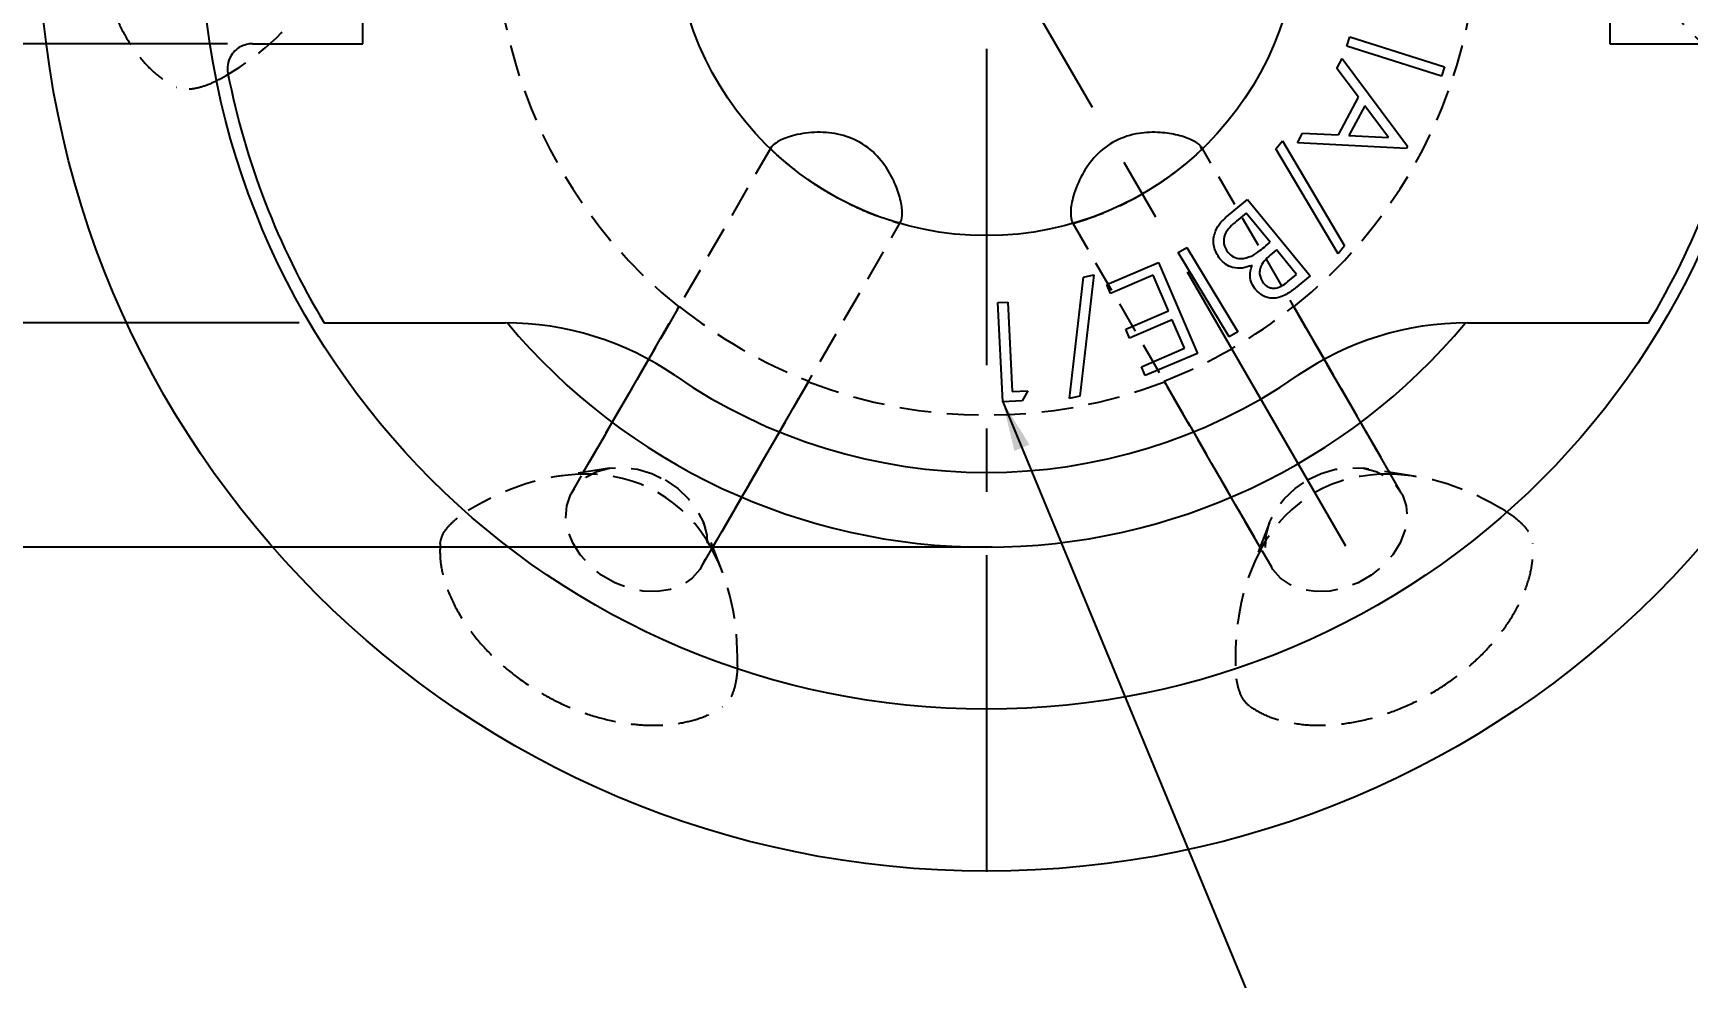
# Model space of a CAD drawing. Header units: millimetres. Extents: x 8 to 412, y 8 to 289.
# Drawn here: x 58.2 to 124.5, y 90.2 to 128.1 of the extents above; entities that cross this region are included whole.
import ezdxf

# ---------------------------------------------------------------- set-up
doc = ezdxf.new("R2010")
doc.units = ezdxf.units.MM
doc.linetypes.add('CENTERX2', pattern=[20.32, 12.7, -2.54, 2.54, -2.54])
doc.linetypes.add('HIDDEN', pattern=[1.905, 1.27, -0.635])
for name, color, linetype in [('CENTERLINE', 4, 'CENTERX2'), ('DIMENSIONS', 2, 'Continuous'), ('HIDDEN', 3, 'HIDDEN'), ('TEXT', 2, 'Continuous')]:
    doc.layers.add(name, color=color, linetype=linetype)
doc.layers.add('OUTLINE', color=7, linetype='Continuous', lineweight=25)
doc.styles.add('SLDTEXTSTYLE0', font='TXT', dxfattribs={"width": 0.75})
doc.dimstyles.new('SLDDIMSTYLE0', dxfattribs={"dimtxt": 3.5, "dimasz": 2, "dimexe": 0, "dimexo": 0.0625, "dimgap": 0.875, "dimtad": 1, "dimrnd": 1e-09, "dimzin": 12, "dimdsep": 46, "dimtxsty": 'SLDTEXTSTYLE0', "dimsah": 1, "dimcen": 0.09, "dimadec": 0, "dimazin": 3, "dimtfac": 1, "dimtofl": 0, "dimtmove": 0, "dimatfit": 3, "dimfxl": 0, "dimfrac": 2, "dimtolj": 1, "dimtzin": 12, "dimarcsym": 0})
doc.dimstyles.new('SLDDIMSTYLE3', dxfattribs={"dimtxt": 3.5, "dimasz": 2, "dimexe": 0, "dimexo": 0.0625, "dimgap": 0.875, "dimtad": 1, "dimrnd": 1e-09, "dimzin": 12, "dimdsep": 46, "dimtxsty": 'SLDTEXTSTYLE0', "dimsah": 1, "dimcen": 0.09, "dimadec": 0, "dimazin": 3, "dimtol": 1, "dimtp": 0.05, "dimtm": 0.05, "dimtfac": 1, "dimtofl": 0, "dimtmove": 0, "dimatfit": 3, "dimfxl": 0, "dimfrac": 2, "dimtolj": 1, "dimarcsym": 0})
doc.dimstyles.new('SLDDIMSTYLE4', dxfattribs={"dimtxt": 0.18, "dimasz": 2, "dimexe": 0, "dimexo": 0.0625, "dimgap": 0, "dimtad": 0, "dimtih": 1, "dimtoh": 1, "dimdec": 0, "dimrnd": 1e-09, "dimzin": 0, "dimdsep": 46, "dimtxsty": 'Standard', "dimsah": 1, "dimcen": 0.09, "dimadec": 0, "dimazin": 0, "dimtfac": 2, "dimtdec": 0, "dimtofl": 0, "dimtmove": 0, "dimatfit": 3, "dimfxl": 0, "dimfrac": 2, "dimtolj": 1, "dimtzin": 0, "dimarcsym": 0})

# ---------------------------------------------------------------- blocks, each defined once
blk = doc.blocks.new('_D')
at = {"layer": 'DIMENSIONS'}
for p, q in [((68.84, 148.463), (25.892, 148.463)), ((27.892, 148.463), (27.892, 116.463)), ((68.84, 116.463), (25.892, 116.463))]:
    blk.add_line(p, q, dxfattribs=at)
for points in [[(27.892, 148.463), (27.392, 146.463), (28.392, 146.463)], [(27.892, 116.463), (28.392, 118.463), (27.392, 118.463)]]:
    blk.add_solid(points, dxfattribs=at)
at = {"layer": 'DIMENSIONS', "insert": (23.381, 129.878), "char_height": 3.5, "attachment_point": 1, "rotation": 90, "style": 'SLDTEXTSTYLE0'}
blk.add_mtext('32', dxfattribs=at)
blk = doc.blocks.new('_D_3')
at = {"layer": 'DIMENSIONS'}
for p, q in [((95.392, 157.463), (17.892, 157.463)), ((19.892, 107.463), (19.892, 157.463)), ((96.625, 107.463), (17.892, 107.463))]:
    blk.add_line(p, q, dxfattribs=at)
for points in [[(19.892, 157.463), (19.392, 155.463), (20.392, 155.463)], [(19.892, 107.463), (20.392, 109.463), (19.392, 109.463)]]:
    blk.add_solid(points, dxfattribs=at)
at = {"layer": 'DIMENSIONS', "attachment_point": 1, "rotation": 90, "style": 'SLDTEXTSTYLE0'}
for s, insert, char_height in [('±0,05', (16.393, 134.37), 2.5), ('50', (15.381, 127.909), 3.5), ('%%c', (15.381, 122.631), 3.5)]:
    blk.add_mtext(s, dxfattribs=dict(at, insert=insert, char_height=char_height))
blk = doc.blocks.new('_D_4')
at = {"layer": 'DIMENSIONS'}
for p, q in [((65.958, 137.263), (33.296, 137.263)), ((35.296, 137.263), (35.296, 127.663)), ((65.958, 127.663), (33.296, 127.663))]:
    blk.add_line(p, q, dxfattribs=at)
for points in [[(35.296, 137.263), (34.796, 135.263), (35.796, 135.263)], [(35.296, 127.663), (35.796, 129.663), (34.796, 129.663)]]:
    blk.add_solid(points, dxfattribs=at)
at = {"layer": 'DIMENSIONS', "attachment_point": 1, "rotation": 90, "style": 'SLDTEXTSTYLE0'}
for s, insert, char_height in [('±0,05', (31.797, 132.378), 2.5), ('9,6', (30.785, 124.624), 3.5)]:
    blk.add_mtext(s, dxfattribs=dict(at, insert=insert, char_height=char_height))
blk = doc.blocks.new('SW_CENTERMARKSYMBOL_0')
at = {"layer": 'CENTERLINE', "color": 0}
blk.add_line((0, -5), (0, -40.5), dxfattribs=at)

msp = doc.modelspace()

# ---------------------------------------------------------------- linework, layer by layer
at = {"layer": 'CENTERLINE'}
msp.add_line((110.80249, 107.50433), (81.86571, 157.6243), dxfattribs=at)
at = {"layer": 'HIDDEN'}
for p, q in [((87.76807, 123.52584), (79.769, 109.67104)), ((105.03399, 123.43177), (104.97795, 123.57066)), ((113.01564, 109.67104), (105.01514, 123.52832)), ((84.96515, 106.67104), (92.96566, 120.52832)), ((92.89147, 120.46372), (92.98373, 120.58169)), ((99.82042, 120.52584), (107.81949, 106.67104)), ((80.18261, 110.38742), (84.05913, 117.10176)), ((84.07399, 117.1275), (80.18637, 110.39394)), ((84.05913, 117.10176), (84.07399, 117.1275)), ((108.72552, 117.10176), (108.71065, 117.1275)), ((108.71065, 117.1275), (112.59827, 110.39394)), ((112.60204, 110.38742), (108.72552, 117.10176)), ((85.37876, 107.38742), (89.25528, 114.10176)), ((89.27014, 114.1275), (85.38252, 107.39394)), ((89.25528, 114.10176), (89.27014, 114.1275)), ((103.5145, 114.1275), (107.40212, 107.39394)), ((103.52936, 114.10176), (103.5145, 114.1275)), ((107.40589, 107.38742), (103.52936, 114.10176)), ((81.2724, 110.62893), (79.17023, 110.29843)), ((80.18637, 110.39394), (80.18261, 110.38742)), ((113.61441, 110.29843), (111.51225, 110.62893)), ((112.59827, 110.39394), (112.60204, 110.38742)), ((85.80788, 106.46618), (85.04301, 108.45196)), ((107.74163, 108.45196), (106.97677, 106.46618)), ((85.38252, 107.39394), (85.37876, 107.38742)), ((107.40212, 107.39394), (107.40589, 107.38742))]:
    msp.add_line(p, q, dxfattribs=at)
at = {"layer": 'HIDDEN', "flags": 128}
for points in [[(83.51615, 110.16128), (84.01561, 109.81859), (84.44759, 109.40846), (84.79439, 108.94766), (85.04181, 108.45506), (85.17974, 107.95084), (85.20251, 107.45563), (85.1092, 106.98972), (84.90362, 106.57216), (84.5942, 106.22007), (84.1936, 105.94784), (83.71822, 105.76664), (83.18753, 105.68387), (82.62325, 105.70293), (82.04848, 105.82303), (81.48675, 106.03926), (80.96106, 106.34276), (80.49294, 106.72112), (80.10155, 107.15883), (79.8029, 107.63799), (79.60923, 108.13896), (79.52847, 108.64126), (79.56392, 109.1243), (79.71414, 109.56831), (79.97296, 109.95512), (80.32981, 110.26889), (80.77005, 110.49677), (81.27568, 110.62944), (81.82599, 110.66146), (82.39846, 110.59152), (82.96964, 110.42249), (83.51615, 110.16128)], [(109.2685, 110.16128), (109.81501, 110.42249), (110.38619, 110.59152), (110.95865, 110.66146), (111.50896, 110.62944), (112.01459, 110.49677), (112.45484, 110.26889), (112.81168, 109.95512), (113.07051, 109.56831), (113.22072, 109.1243), (113.25617, 108.64126), (113.17541, 108.13896), (112.98175, 107.63799), (112.6831, 107.15883), (112.2917, 106.72112), (111.82358, 106.34276), (111.29789, 106.03926), (110.73617, 105.82303), (110.1614, 105.70293), (109.59711, 105.68387), (109.06642, 105.76664), (108.59104, 105.94784), (108.19044, 106.22007), (107.88102, 106.57216), (107.67545, 106.98972), (107.58214, 107.45563), (107.60491, 107.95084), (107.74283, 108.45506), (107.99026, 108.94766), (108.33706, 109.40846), (108.76903, 109.81859), (109.2685, 110.16128)]]:
    msp.add_lwpolyline(points, dxfattribs=at)
at = {"layer": 'HIDDEN'}
for radius, start, end in [(19.7, 188.7593263, 231.2406737), (19.7, 308.7593263, 351.2406737), (19.67063, 231.2274905, 248.7725095), (19.67063, 291.2274905, 308.7725095), (19.7, 248.7593263, 291.2406737)]:
    msp.add_arc((96.39232, 132.46347), radius, start, end, dxfattribs=at)
for centre, major_axis, start_param, end_param in [((58.02361, 132.46347), (-12.01087, 0), 2.25574646, 2.75966032), ((134.76104, 132.46347), (12.01087, 0), 3.52352498, 4.02743885), ((77.20796, 99.23519), (-6.00543, -10.40171), 3.52352498, 4.02743885), ((77.28106, 99.3618), (-5.94115, -10.29038), 2.75531091, 3.5278744), ((115.50359, 99.3618), (5.94115, -10.29038), 2.75531091, 3.5278744), ((115.57668, 99.23519), (6.00543, -10.40171), 2.25574646, 2.75966032), ((77.20796, 99.23519), (-6.00543, -10.40171), 2.25574646, 2.75966032), ((115.57668, 99.23519), (6.00543, -10.40171), 3.52352498, 4.02743885)]:
    msp.add_ellipse(centre, major_axis=major_axis, ratio=0.67014833, start_param=start_param, end_param=end_param, dxfattribs=at)
for points, knots in [([(63.91796, 139.0085), (63.72256, 138.90282), (63.33181, 138.69148), (62.72929, 138.16104), (62.13661, 137.43529), (61.60663, 136.51723), (61.19541, 135.48397), (60.91359, 134.40775), (60.76108, 133.29375), (60.72963, 132.19201), (60.81918, 131.1101), (61.01567, 130.07612), (61.31627, 129.10945), (61.70751, 128.22231), (62.17916, 127.44262), (62.71876, 126.78065), (63.30498, 126.25203), (63.71361, 126.02966), (63.91796, 125.91845)], [0, 0, 0, 0, 0.060736907, 0.121454759, 0.192709311, 0.263928894, 0.328948439, 0.393951404, 0.454645647, 0.515336255, 0.574189607, 0.633048162, 0.692050193, 0.751064593, 0.812019611, 0.872993616, 0.936485407, 1, 1, 1, 1]), ([(65.62209, 126.22987), (65.57466, 126.20454), (65.35309, 126.0862), (64.9389, 125.91356), (64.43511, 125.81395), (64.10378, 125.84311), (63.95974, 125.90151), (63.91796, 125.91845)], [0, 0, 0, 0, 0.07583518, 0.35420753, 0.63341763, 0.89366274, 1, 1, 1, 1]), ([(87.81429, 123.57841), (87.77371, 123.52264), (87.72734, 123.45893), (87.74807, 123.43479), (87.75066, 123.43177)], [0, 0, 0, 0, 0.875139, 1, 1, 1, 1]), ([(87.75066, 123.43177), (87.7751, 123.40832), (87.82397, 123.36143), (88.02287, 123.177), (88.38493, 122.85662), (89.00895, 122.36516), (89.74692, 121.86273), (90.51684, 121.4204), (91.21568, 121.07827), (91.90327, 120.78991), (92.41148, 120.61202), (92.72671, 120.51196), (92.84762, 120.47656), (92.88405, 120.4659), (92.89147, 120.46372)], [0, 0, 0, 0, 0.07455224, 0.14902703, 0.26804481, 0.36419737, 0.46098725, 0.54327852, 0.62016692, 0.70118657, 0.81723487, 0.89818011, 0.97925533, 1, 1, 1, 1]), ([(99.89317, 120.46372), (99.92571, 120.47316), (99.99075, 120.49204), (100.24992, 120.57208), (100.70841, 120.72544), (101.44603, 121.02013), (102.25013, 121.40802), (103.01816, 121.85362), (103.66387, 122.28777), (104.2574, 122.73906), (104.66556, 123.09024), (104.90983, 123.31321), (105.00094, 123.40022), (105.02839, 123.42643), (105.03399, 123.43177)], [0, 0, 0, 0, 0.07455224, 0.14902704, 0.26804479, 0.36419737, 0.46098721, 0.5432785, 0.62016694, 0.70118657, 0.81723486, 0.89818012, 0.97925534, 1, 1, 1, 1]), ([(99.798, 120.59214), (99.826, 120.52912), (99.858, 120.45711), (99.88927, 120.46299), (99.89317, 120.46372)], [0, 0, 0, 0, 0.87513905, 1, 1, 1, 1]), ([(74.48698, 107.61237), (74.51233, 107.73131), (74.56312, 107.96962), (74.8544, 108.35865), (75.2253, 108.68631), (75.49508, 108.8595), (75.60875, 108.93247)], [0, 0, 0, 0, 0.27411712, 0.54921503, 0.81007161, 1, 1, 1, 1]), ([(117.17589, 108.93247), (117.22155, 108.90406), (117.43482, 108.77135), (117.79143, 108.49897), (118.12958, 108.11247), (118.27, 107.81096), (118.29144, 107.65702), (118.29766, 107.61237)], [0, 0, 0, 0, 0.07583561, 0.35420684, 0.63341826, 0.89366345, 1, 1, 1, 1]), ([(74.48698, 107.61237), (74.48081, 107.3903), (74.46845, 106.94624), (74.62657, 106.15922), (74.95874, 105.28306), (75.48882, 104.36506), (76.17804, 103.4923), (76.96917, 102.71012), (77.85767, 102.02105), (78.79608, 101.44295), (79.77781, 100.97954), (80.77151, 100.63272), (81.75897, 100.40971), (82.72288, 100.30496), (83.63393, 100.32358), (84.47701, 100.45991), (85.22792, 100.70327), (85.62482, 100.94597), (85.8233, 101.06734)], [0, 0, 0, 0, 0.06073695, 0.12145478, 0.19270937, 0.26392893, 0.32894851, 0.39395135, 0.45464558, 0.51533627, 0.57418961, 0.63304809, 0.69205014, 0.75106459, 0.81201957, 0.87299358, 0.93648532, 1, 1, 1, 1]), ([(106.96134, 101.06734), (107.15057, 100.95096), (107.52897, 100.71823), (108.2896, 100.46165), (109.21446, 100.31124), (110.27451, 100.31131), (111.37495, 100.47181), (112.4479, 100.76585), (113.48891, 101.19078), (114.45877, 101.71441), (115.35096, 102.33292), (116.14815, 103.02007), (116.83502, 103.76374), (117.40769, 104.54613), (117.84709, 105.34443), (118.15057, 106.14273), (118.31526, 106.91472), (118.30353, 107.37979), (118.29766, 107.61237)], [0, 0, 0, 0, 0.06073701, 0.12145478, 0.1927094, 0.26392893, 0.3289485, 0.39395142, 0.45464567, 0.51533626, 0.57418961, 0.6330482, 0.69205018, 0.75106464, 0.81201958, 0.87299362, 0.93648539, 1, 1, 1, 1]), ([(86.40566, 102.69887), (86.40389, 102.64512), (86.39559, 102.39407), (86.33801, 101.94905), (86.17237, 101.46295), (85.98146, 101.1906), (85.85886, 101.09506), (85.8233, 101.06734)], [0, 0, 0, 0, 0.07583562, 0.35420716, 0.63341802, 0.89366327, 1, 1, 1, 1]), ([(106.96134, 101.06734), (106.87101, 101.14877), (106.69003, 101.3119), (106.49875, 101.75868), (106.40043, 102.24371), (106.38534, 102.56395), (106.37898, 102.69887)], [0, 0, 0, 0, 0.27411658, 0.54921564, 0.81007144, 1, 1, 1, 1])]:
    msp.add_open_spline(points, degree=3, knots=knots, dxfattribs=at)
at = {"layer": 'OUTLINE'}
for p, q in [((71.39232, 127.66347), (71.39232, 137.26347)), ((121.39232, 137.26347), (121.39232, 127.66347)), ((66.95833, 127.66347), (71.39232, 127.66347)), ((110.84505, 127.5673), (110.96605, 127.9463)), ((114.63912, 126.35736), (110.84505, 127.5673)), ((110.96605, 127.9463), (114.76012, 126.73637)), ((121.39232, 127.66347), (125.82632, 127.66347)), ((110.44703, 126.67454), (110.65457, 127.06477)), ((110.65457, 127.06477), (113.27476, 123.55034)), ((111.30761, 125.51509), (110.44703, 126.67454)), ((114.76012, 126.73637), (114.63912, 126.35736)), ((110.50553, 124.00707), (111.30761, 125.51509)), ((111.56162, 125.17855), (110.9254, 123.98224)), ((112.50953, 123.90291), (111.56162, 125.17855)), ((107.99509, 123.4448), (108.25952, 123.76291)), ((110.49189, 119.22925), (107.99509, 123.4448)), ((108.25952, 123.76291), (110.75711, 119.54896)), ((108.8621, 123.69377), (109.06242, 124.06958)), ((113.22908, 123.46461), (108.8621, 123.69377)), ((109.06242, 124.06958), (110.50553, 124.00707)), ((110.9254, 123.98224), (112.50953, 123.90291)), ((113.27476, 123.55034), (113.22908, 123.46461)), ((106.02439, 120.72304), (106.86414, 121.41295)), ((106.81125, 120.86727), (106.43305, 120.55718)), ((107.77359, 119.6958), (106.81125, 120.86727)), ((106.86414, 121.41295), (109.37535, 118.35605)), ((104.0875, 119.28987), (104.42644, 119.49419)), ((104.42644, 119.49419), (106.47051, 116.10557)), ((107.60132, 119.55477), (107.77359, 119.6958)), ((110.75711, 119.54896), (110.49189, 119.22925)), ((101.21607, 117.99912), (103.29059, 118.88774)), ((103.29059, 118.88774), (104.85309, 115.24111)), ((106.13157, 115.90125), (104.0875, 119.28987)), ((108.0268, 119.38811), (107.85212, 119.24468)), ((108.83048, 118.40894), (108.0268, 119.38811)), ((99.73013, 113.43429), (100.29183, 118.29807)), ((100.69408, 118.39182), (100.13478, 113.52804)), ((100.29183, 118.29807), (100.69408, 118.39182)), ((103.07985, 118.37172), (101.36992, 117.63935)), ((103.69284, 116.94143), (103.07985, 118.37172)), ((108.47712, 118.11888), (108.83048, 118.40894)), ((109.37535, 118.35605), (108.77279, 117.86086)), ((101.36992, 117.63935), (101.21607, 117.99912)), ((96.85377, 117.27782), (97.2488, 117.29705)), ((97.04848, 113.29945), (96.85377, 117.27782)), ((97.2488, 117.29705), (97.42428, 113.70811)), ((101.9829, 116.20906), (103.69284, 116.94143)), ((71.01517, 116.46347), (77.10502, 116.46347)), ((102.13595, 115.85249), (101.9829, 116.20906)), ((103.84588, 116.58486), (102.13595, 115.85249)), ((104.33466, 115.44464), (103.84588, 116.58486)), ((115.67962, 116.46347), (121.76948, 116.46347)), ((106.47051, 116.10557), (106.13157, 115.90125)), ((102.6095, 114.70585), (104.33466, 115.44464)), ((104.85309, 115.24111), (102.76335, 114.34608)), ((102.76335, 114.34608), (102.6095, 114.70585)), ((97.42428, 113.70811), (98.04928, 113.73855)), ((98.04928, 113.73855), (97.83053, 113.33711)), ((100.13478, 113.52804), (99.73013, 113.43429)), ((97.83053, 113.33711), (97.04848, 113.29945))]:
    msp.add_line(p, q, dxfattribs=at)
for radius in [38, 31.5, 12.5]:
    msp.add_circle((96.39232, 132.46347), radius, dxfattribs=at)
for centre, radius, start, end in [((66.95833, 126.66347), 1, 90, 100.1924041), ((96.39232, 132.46347), 31, 191.147378, 211.072951), ((96.39232, 132.46347), 31, 328.927049, 348.852622), ((77.10502, 104.46347), 12, 55.4396782, 90), ((96.39232, 132.46347), 25, 219.7925784, 320.2074216), ((115.67962, 104.46347), 12, 90, 124.5603218), ((96.39232, 132.46347), 22, 235.4396782, 304.5603218)]:
    msp.add_arc(centre, radius, start, end, dxfattribs=at)
for points, knots in [([(66.78137, 127.64769), (66.69453, 127.62478), (66.52127, 127.57907), (66.282, 127.41783), (66.0678, 127.16558), (65.94972, 126.83009), (65.95447, 126.58642), (65.9769, 126.47164), (65.97719, 126.47014)], [0, 0, 0, 0, 0.139535933, 0.278403325, 0.474152798, 0.743083014, 0.99664394, 1, 1, 1, 1]), ([(92.98373, 120.58169), (93.00257, 120.7005), (93.03853, 120.92732), (92.92276, 121.56392), (92.64972, 122.272), (92.18428, 123.02487), (91.47405, 123.68474), (90.55597, 124.05779), (89.58152, 124.14399), (88.7018, 124.0207), (88.06802, 123.78289), (87.89536, 123.64375), (87.81429, 123.57841)], [0, 0, 0, 0, 0.10144107, 0.19365861, 0.28162029, 0.37847204, 0.48938295, 0.59632231, 0.69999171, 0.81253441, 0.91196918, 1, 1, 1, 1]), ([(104.97795, 123.57066), (104.88448, 123.64638), (104.70603, 123.79093), (104.09684, 124.00896), (103.3471, 124.12655), (102.46238, 124.0999), (101.53579, 123.81476), (100.75368, 123.20621), (100.1918, 122.4054), (99.85872, 121.5819), (99.74778, 120.91413), (99.78195, 120.69503), (99.798, 120.59214)], [0, 0, 0, 0, 0.10144109, 0.19365856, 0.28162026, 0.37847207, 0.48938292, 0.59632236, 0.69999169, 0.81253441, 0.9119692, 1, 1, 1, 1]), ([(105.75356, 119.03154), (105.65795, 119.18563), (105.46661, 119.49401), (105.50562, 120.0176), (105.71207, 120.43593), (105.9202, 120.62726), (106.02439, 120.72304)], [0, 0, 0, 0, 0.27915517, 0.55865173, 0.77906226, 1, 1, 1, 1]), ([(106.43305, 120.55718), (106.33896, 120.47711), (106.15138, 120.31748), (105.92714, 120.01506), (105.88007, 119.62364), (106.00463, 119.40727), (106.06686, 119.29916)], [0, 0, 0, 0, 0.25168496, 0.50182919, 0.75109433, 1, 1, 1, 1]), ([(107.0284, 119.14612), (107.14024, 119.21549), (107.34007, 119.33943), (107.52145, 119.48894), (107.60132, 119.55477)], [0, 0, 0, 0, 0.55970153, 1, 1, 1, 1]), ([(107.04282, 118.76791), (106.91684, 118.72465), (106.66548, 118.63833), (106.28799, 118.66482), (105.97155, 118.80624), (105.82622, 118.95643), (105.75356, 119.03154)], [0, 0, 0, 0, 0.280578197, 0.559819724, 0.779896838, 1, 1, 1, 1]), ([(106.06686, 119.29916), (106.13819, 119.23025), (106.28088, 119.09238), (106.63989, 119.00807), (106.88119, 119.09381), (107.0284, 119.14612)], [0, 0, 0, 0, 0.28044047, 0.5610267, 1, 1, 1, 1]), ([(107.85212, 119.24468), (107.7636, 119.16937), (107.58701, 119.01913), (107.40227, 118.78335), (107.34408, 118.55584), (107.34466, 118.31897), (107.43531, 118.16603), (107.49555, 118.06439)], [0, 0, 0, 0, 0.25112014, 0.50094022, 0.62633486, 0.75167895, 1, 1, 1, 1]), ([(107.17744, 117.80317), (107.12277, 117.88198), (107.01346, 118.03957), (106.93264, 118.38252), (107.00108, 118.6219), (107.04282, 118.76791)], [0, 0, 0, 0, 0.28068496, 0.56126585, 1, 1, 1, 1]), ([(107.49555, 118.06439), (107.56298, 117.99801), (107.66435, 117.89824), (107.84835, 117.85287), (108.03565, 117.8559), (108.25561, 117.95013), (108.4032, 118.06256), (108.47712, 118.11888)], [0, 0, 0, 0, 0.24880694, 0.37398966, 0.49922845, 0.74917529, 1, 1, 1, 1]), ([(108.77279, 117.86086), (108.63954, 117.75618), (108.37428, 117.54778), (107.90482, 117.41303), (107.46625, 117.52513), (107.27372, 117.71048), (107.17744, 117.80317)], [0, 0, 0, 0, 0.281369543, 0.560100562, 0.780026213, 1, 1, 1, 1]), ([(69.84049, 116.46347), (69.84623, 116.46347), (69.85942, 116.46347), (69.96662, 116.46347), (70.16001, 116.46347), (70.44771, 116.46347), (70.76395, 116.46347), (70.95534, 116.46347), (71.01517, 116.46347)], [0, 0, 0, 0, 0.13066133, 0.30015686, 0.43118355, 0.66346011, 0.89479392, 1, 1, 1, 1]), ([(121.76948, 116.46347), (121.8975, 116.46347), (122.18008, 116.46347), (122.5459, 116.46347), (122.81274, 116.46347), (122.93063, 116.46347), (122.94082, 116.46347), (122.94416, 116.46347)], [0, 0, 0, 0, 0.224911131, 0.496453424, 0.698373137, 0.90120773, 1, 1, 1, 1])]:
    msp.add_open_spline(points, degree=3, knots=knots, dxfattribs=at)

# ---------------------------------------------------------------- block references
at = {"layer": 'CENTERLINE'}
msp.add_blockref('SW_CENTERMARKSYMBOL_0', (96.39232, 132.46347), dxfattribs=at)

# ---------------------------------------------------------------- dimensions: what is measured, and where the dimension line sits
at = {"layer": 'DIMENSIONS'}
dim = msp.add_linear_dim(base=(19.89232, 157.46347), p1=(96.39232, 107.46347), p2=(96.39232, 157.46347), angle=90, text='%%c<>', dimstyle='SLDDIMSTYLE3', dxfattribs=at)
dim.commit()
dim.dimension.update_dxf_attribs({"geometry": '_D_3', "text_midpoint": (19.89232, 132.46347), "dimtype": 160})
for base, p1, p2, dimstyle, picture, middle in [((27.89232, 116.46347), (69.84049, 148.46347), (69.84049, 116.46347), 'SLDDIMSTYLE0', '_D', (27.89232, 132.46347)), ((35.29643, 127.66347), (66.95833, 137.26347), (66.95833, 127.66347), 'SLDDIMSTYLE3', '_D_4', (35.29643, 132.46347))]:
    dim = msp.add_linear_dim(base=base, p1=p1, p2=p2, angle=90, dimstyle=dimstyle, dxfattribs=at)
    dim.commit()
    dim.dimension.update_dxf_attribs({"geometry": picture, "text_midpoint": middle, "dimtype": 160})

# ---------------------------------------------------------------- leaders
at = {"layer": 'TEXT'}
msp.add_leader([(97.04848, 113.29945), (114.58876, 70.92139)], dimstyle='SLDDIMSTYLE4', dxfattribs=at)

doc.saveas('drawing.dxf')
